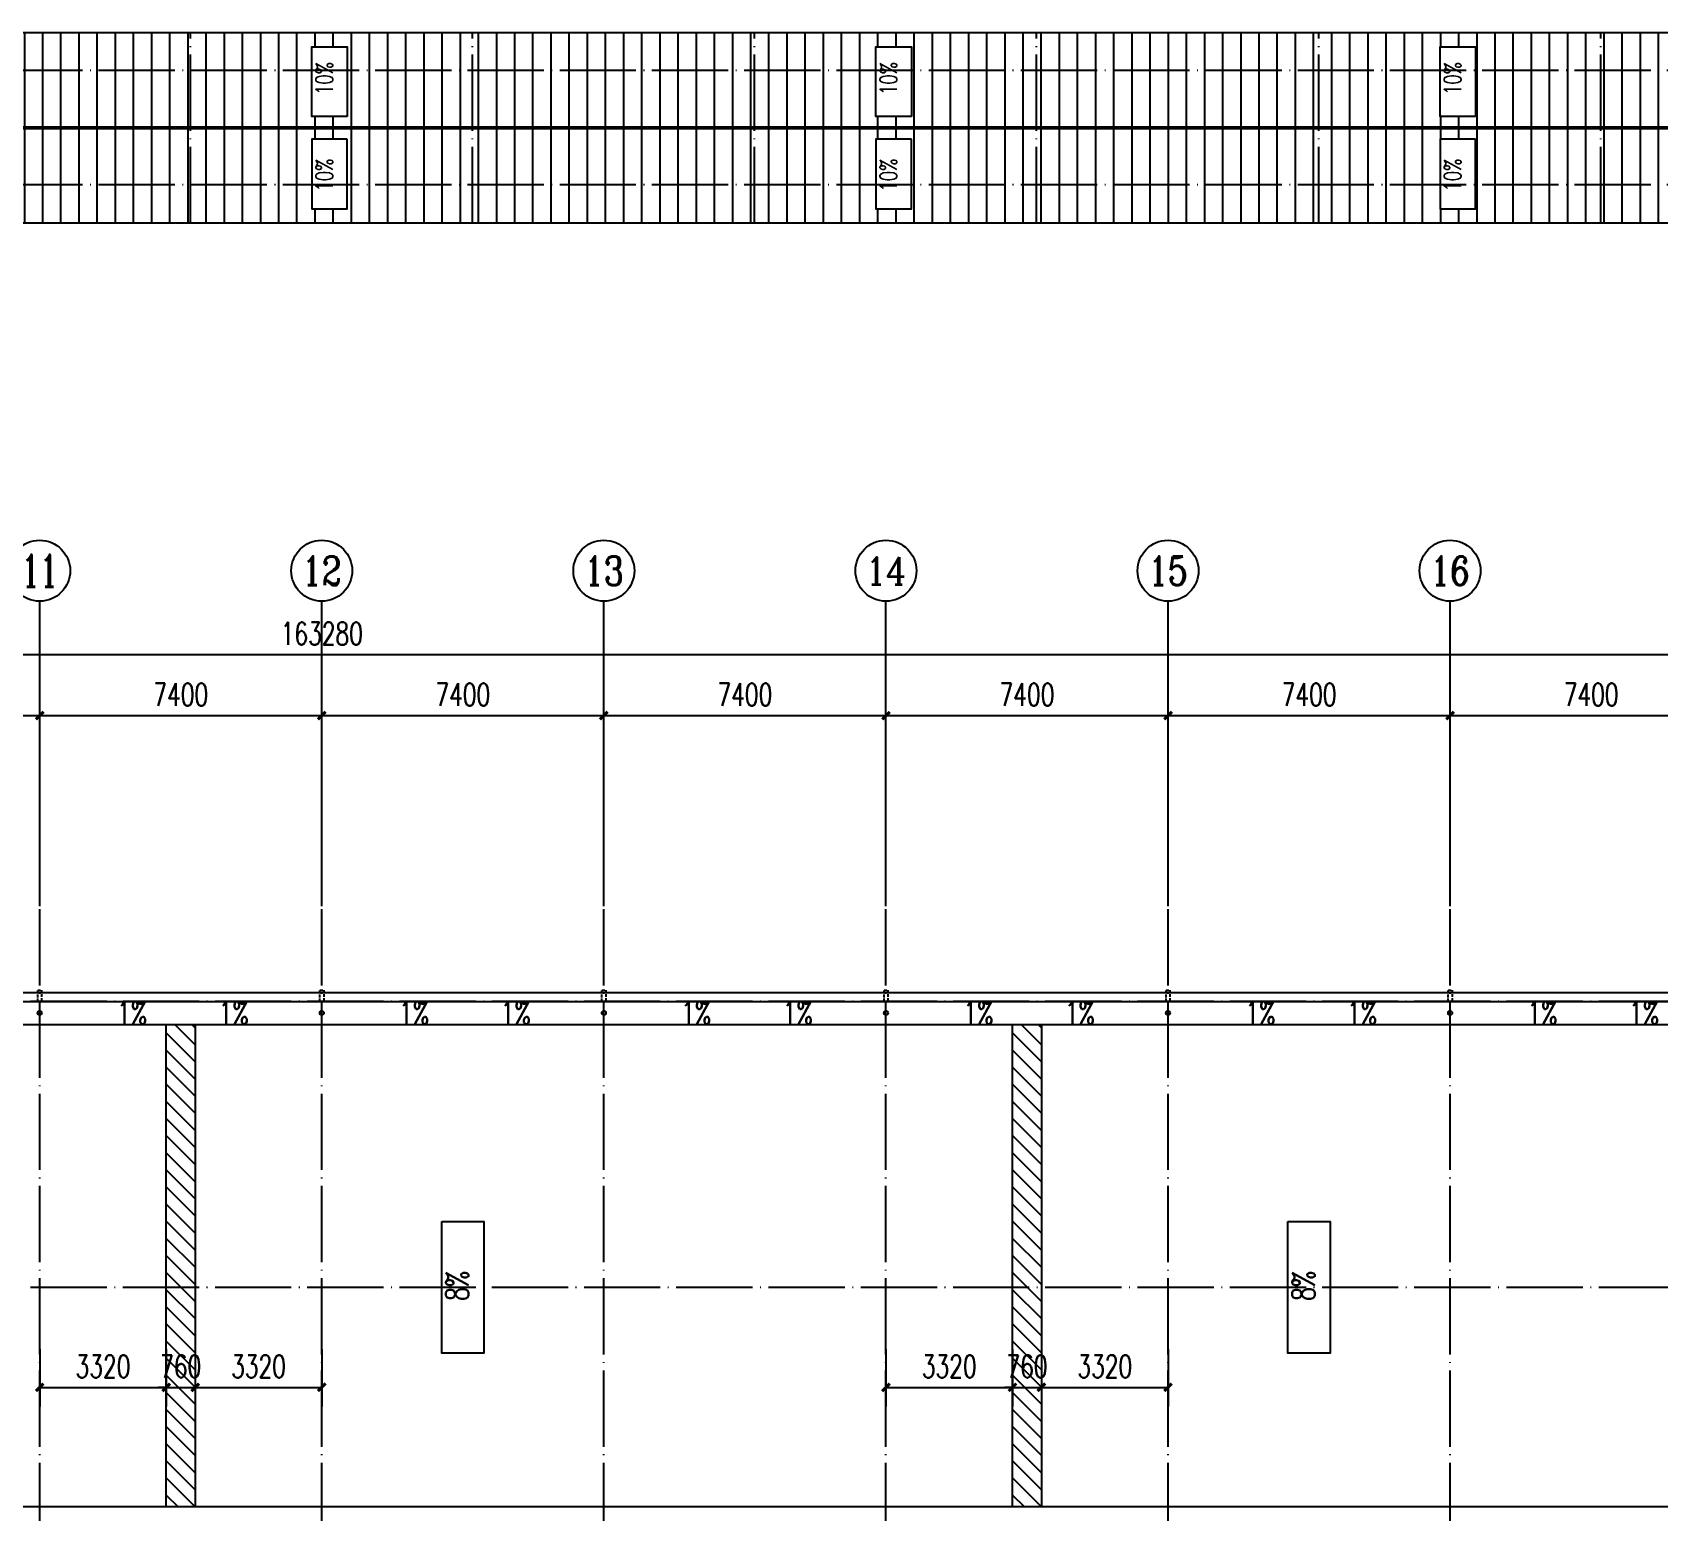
# Model space of a CAD drawing. Extents: x 13276711 to 13543385, y -848943 to -68012.
# Drawn here: x 13420196 to 13462851, y -498123 to -459322 of the extents above; entities that cross this region are included whole.
import ezdxf
from ezdxf.enums import TextEntityAlignment as Align

# ---------------------------------------------------------------- set-up
doc = ezdxf.new("R2010")
doc.units = 0
doc.header["$LTSCALE"] = 1000
doc.header["$MEASUREMENT"] = 0
doc.linetypes.add('DASH', pattern=[0.35, 0.25, -0.1])
doc.linetypes.add('DOTE', pattern=[2.42, 2, -0.2, 0.02, -0.2])
for name, color, linetype in [('AXIS', 3, 'Continuous'), ('AXIS_TEXT', 7, 'Continuous'), ('DIM_SYMB', 3, 'Continuous'), ('DOTE', 1, 'DOTE'), ('PUB_DIM', 3, 'Continuous'), ('PUB_TEXT', 7, 'Continuous'), ('WALL-PARAPET', 6, 'Continuous'), ('填充', 251, 'Continuous'), ('采光带', 4, 'Continuous'), ('雨水管', 4, 'Continuous')]:
    doc.layers.add(name, color=color, linetype=linetype)
doc.styles.add('_TCH_AXIS', font='COMPLEX', dxfattribs={"bigfont": 'GBCBIG'})
doc.styles.add('_TCH_DIM', font='SIMPLEX', dxfattribs={"bigfont": 'GBCBIG'})
doc.styles.add('_TCH_DIM_T3', font='SIMPLEX', dxfattribs={"width": 0.705882, "bigfont": 'GBCBIG'})
doc.styles.add('COMPLEX', font='COMPLEX')
doc.dimstyles.new('_TCH_ARCH&&200', dxfattribs={"dimtxt": 595, "dimasz": 200, "dimexe": 500, "dimexo": 600, "dimgap": 252.5, "dimtad": 1, "dimdec": 0, "dimzin": 0, "dimdsep": 46, "dimtxsty": '_TCH_DIM_T3', "dimblk": 'ARCHTICK', "dimcen": 0.09, "dimclrt": 7, "dimazin": 2, "dimtfac": 1, "dimtdec": 0, "dimtix": 1, "dimtmove": 2, "dimatfit": 3, "dimfxl": 0, "dimtolj": 1, "dimtzin": 0, "dimarcsym": 0})

# ---------------------------------------------------------------- blocks, each defined once
blk = doc.blocks.new('_AXISO')
blk.add_circle((0, 0), 0.5)
at = {"layer": 'AXIS_TEXT', "style": 'COMPLEX', "width": 1.041667}
blk.add_attdef('A', text='', height=0.56, dxfattribs=at).set_placement((-0.25, -0.28), (0.25, -0.28), align=Align.FIT)
blk = doc.blocks.new('_ArchTick')
at = {"color": 0, "linetype": 'ByBlock', "const_width": 0.4}
blk.add_lwpolyline([(-0.5, -0.5), (0.5, 0.5)], dxfattribs=at)
blk = doc.blocks.new('*D284')
at = {"layer": 'AXIS', "color": 0, "lineweight": -2}
for p, q in [((13346145, -481643), (13346145, -475143)), ((13509425, -481643), (13509425, -475143)), ((13346145, -475643), (13509425, -475643))]:
    blk.add_line(p, q, dxfattribs=at)
at = {"layer": 'Defpoints', "color": 0}
for p in [(13509425, -475643), (13346145, -482243), (13509425, -482243)]:
    blk.add_point(p, dxfattribs=at)
at = {"layer": 'AXIS', "color": 0, "lineweight": -2, "xscale": 200, "yscale": 200, "zscale": 200, "rotation": 180}
blk.add_blockref('_ArchTick', (13346145, -475643), dxfattribs=at)
at = {"layer": 'AXIS', "color": 0, "lineweight": -2, "xscale": 200, "yscale": 200, "zscale": 200}
blk.add_blockref('_ArchTick', (13509425, -475643), dxfattribs=at)
at = {"layer": 'AXIS', "color": 7, "insert": (13427785, -475093), "char_height": 595, "attachment_point": 5, "style": '_TCH_DIM_T3'}
blk.add_mtext('\\A1;163280', dxfattribs=at)
blk = doc.blocks.new('*D295')
at = {"layer": 'AXIS', "color": 0, "lineweight": -2}
for p, q in [((13412985, -481643), (13412985, -476743)), ((13420385, -481643), (13420385, -476743)), ((13412985, -477243), (13420385, -477243))]:
    blk.add_line(p, q, dxfattribs=at)
at = {"layer": 'Defpoints', "color": 0}
for p in [(13420385, -477243), (13412985, -482243), (13420385, -482243)]:
    blk.add_point(p, dxfattribs=at)
at = {"layer": 'AXIS', "color": 0, "lineweight": -2, "xscale": 200, "yscale": 200, "zscale": 200, "rotation": 180}
blk.add_blockref('_ArchTick', (13412985, -477243), dxfattribs=at)
at = {"layer": 'AXIS', "color": 0, "lineweight": -2, "xscale": 200, "yscale": 200, "zscale": 200}
blk.add_blockref('_ArchTick', (13420385, -477243), dxfattribs=at)
at = {"layer": 'AXIS', "color": 7, "insert": (13416685, -476693), "char_height": 595, "attachment_point": 5, "style": '_TCH_DIM_T3'}
blk.add_mtext('\\A1;7400', dxfattribs=at)
blk = doc.blocks.new('*D296')
at = {"layer": 'AXIS', "color": 0, "lineweight": -2}
for p, q in [((13420385, -481643), (13420385, -476743)), ((13427785, -481643), (13427785, -476743)), ((13420385, -477243), (13427785, -477243))]:
    blk.add_line(p, q, dxfattribs=at)
at = {"layer": 'Defpoints', "color": 0}
for p in [(13427785, -477243), (13420385, -482243), (13427785, -482243)]:
    blk.add_point(p, dxfattribs=at)
at = {"layer": 'AXIS', "color": 0, "lineweight": -2, "xscale": 200, "yscale": 200, "zscale": 200, "rotation": 180}
blk.add_blockref('_ArchTick', (13420385, -477243), dxfattribs=at)
at = {"layer": 'AXIS', "color": 0, "lineweight": -2, "xscale": 200, "yscale": 200, "zscale": 200}
blk.add_blockref('_ArchTick', (13427785, -477243), dxfattribs=at)
at = {"layer": 'AXIS', "color": 7, "insert": (13424085, -476693), "char_height": 595, "attachment_point": 5, "style": '_TCH_DIM_T3'}
blk.add_mtext('\\A1;7400', dxfattribs=at)
blk = doc.blocks.new('*D297')
at = {"layer": 'AXIS', "color": 0, "lineweight": -2}
for p, q in [((13427785, -481643), (13427785, -476743)), ((13435185, -481643), (13435185, -476743)), ((13427785, -477243), (13435185, -477243))]:
    blk.add_line(p, q, dxfattribs=at)
at = {"layer": 'Defpoints', "color": 0}
for p in [(13435185, -477243), (13427785, -482243), (13435185, -482243)]:
    blk.add_point(p, dxfattribs=at)
at = {"layer": 'AXIS', "color": 0, "lineweight": -2, "xscale": 200, "yscale": 200, "zscale": 200, "rotation": 180}
blk.add_blockref('_ArchTick', (13427785, -477243), dxfattribs=at)
at = {"layer": 'AXIS', "color": 0, "lineweight": -2, "xscale": 200, "yscale": 200, "zscale": 200}
blk.add_blockref('_ArchTick', (13435185, -477243), dxfattribs=at)
at = {"layer": 'AXIS', "color": 7, "insert": (13431485, -476693), "char_height": 595, "attachment_point": 5, "style": '_TCH_DIM_T3'}
blk.add_mtext('\\A1;7400', dxfattribs=at)
blk = doc.blocks.new('*D298')
at = {"layer": 'AXIS', "color": 0, "lineweight": -2}
for p, q in [((13435185, -481643), (13435185, -476743)), ((13442585, -481643), (13442585, -476743)), ((13435185, -477243), (13442585, -477243))]:
    blk.add_line(p, q, dxfattribs=at)
at = {"layer": 'Defpoints', "color": 0}
for p in [(13442585, -477243), (13435185, -482243), (13442585, -482243)]:
    blk.add_point(p, dxfattribs=at)
at = {"layer": 'AXIS', "color": 0, "lineweight": -2, "xscale": 200, "yscale": 200, "zscale": 200, "rotation": 180}
blk.add_blockref('_ArchTick', (13435185, -477243), dxfattribs=at)
at = {"layer": 'AXIS', "color": 0, "lineweight": -2, "xscale": 200, "yscale": 200, "zscale": 200}
blk.add_blockref('_ArchTick', (13442585, -477243), dxfattribs=at)
at = {"layer": 'AXIS', "color": 7, "insert": (13438885, -476693), "char_height": 595, "attachment_point": 5, "style": '_TCH_DIM_T3'}
blk.add_mtext('\\A1;7400', dxfattribs=at)
blk = doc.blocks.new('*D299')
at = {"layer": 'AXIS', "color": 0, "lineweight": -2}
for p, q in [((13442585, -481643), (13442585, -476743)), ((13449985, -481643), (13449985, -476743)), ((13442585, -477243), (13449985, -477243))]:
    blk.add_line(p, q, dxfattribs=at)
at = {"layer": 'Defpoints', "color": 0}
for p in [(13449985, -477243), (13442585, -482243), (13449985, -482243)]:
    blk.add_point(p, dxfattribs=at)
at = {"layer": 'AXIS', "color": 0, "lineweight": -2, "xscale": 200, "yscale": 200, "zscale": 200, "rotation": 180}
blk.add_blockref('_ArchTick', (13442585, -477243), dxfattribs=at)
at = {"layer": 'AXIS', "color": 0, "lineweight": -2, "xscale": 200, "yscale": 200, "zscale": 200}
blk.add_blockref('_ArchTick', (13449985, -477243), dxfattribs=at)
at = {"layer": 'AXIS', "color": 7, "insert": (13446285, -476693), "char_height": 595, "attachment_point": 5, "style": '_TCH_DIM_T3'}
blk.add_mtext('\\A1;7400', dxfattribs=at)
blk = doc.blocks.new('*D300')
at = {"layer": 'AXIS', "color": 0, "lineweight": -2}
for p, q in [((13449985, -481643), (13449985, -476743)), ((13457385, -481643), (13457385, -476743)), ((13449985, -477243), (13457385, -477243))]:
    blk.add_line(p, q, dxfattribs=at)
at = {"layer": 'Defpoints', "color": 0}
for p in [(13457385, -477243), (13449985, -482243), (13457385, -482243)]:
    blk.add_point(p, dxfattribs=at)
at = {"layer": 'AXIS', "color": 0, "lineweight": -2, "xscale": 200, "yscale": 200, "zscale": 200, "rotation": 180}
blk.add_blockref('_ArchTick', (13449985, -477243), dxfattribs=at)
at = {"layer": 'AXIS', "color": 0, "lineweight": -2, "xscale": 200, "yscale": 200, "zscale": 200}
blk.add_blockref('_ArchTick', (13457385, -477243), dxfattribs=at)
at = {"layer": 'AXIS', "color": 7, "insert": (13453685, -476693), "char_height": 595, "attachment_point": 5, "style": '_TCH_DIM_T3'}
blk.add_mtext('\\A1;7400', dxfattribs=at)
blk = doc.blocks.new('*D301')
at = {"layer": 'AXIS', "color": 0, "lineweight": -2}
for p, q in [((13457385, -481643), (13457385, -476743)), ((13464785, -481643), (13464785, -476743)), ((13457385, -477243), (13464785, -477243))]:
    blk.add_line(p, q, dxfattribs=at)
at = {"layer": 'Defpoints', "color": 0}
for p in [(13464785, -477243), (13457385, -482243), (13464785, -482243)]:
    blk.add_point(p, dxfattribs=at)
at = {"layer": 'AXIS', "color": 0, "lineweight": -2, "xscale": 200, "yscale": 200, "zscale": 200, "rotation": 180}
blk.add_blockref('_ArchTick', (13457385, -477243), dxfattribs=at)
at = {"layer": 'AXIS', "color": 0, "lineweight": -2, "xscale": 200, "yscale": 200, "zscale": 200}
blk.add_blockref('_ArchTick', (13464785, -477243), dxfattribs=at)
at = {"layer": 'AXIS', "color": 7, "insert": (13461085, -476693), "char_height": 595, "attachment_point": 5, "style": '_TCH_DIM_T3'}
blk.add_mtext('\\A1;7400', dxfattribs=at)
blk = doc.blocks.new('*D752')
at = {"layer": 'Defpoints', "color": 0}
for p in [(13420385, -493266), (13423705, -493266), (13423705, -494866)]:
    blk.add_point(p, dxfattribs=at)
at = {"layer": 'PUB_DIM', "color": 0, "lineweight": -2}
for p, q in [((13420385, -493866), (13420385, -495366)), ((13423705, -493866), (13423705, -495366)), ((13420385, -494866), (13423705, -494866))]:
    blk.add_line(p, q, dxfattribs=at)
at = {"layer": 'PUB_DIM', "color": 0, "lineweight": -2, "xscale": 200, "yscale": 200, "zscale": 200, "rotation": 180}
blk.add_blockref('_ArchTick', (13420385, -494866), dxfattribs=at)
at = {"layer": 'PUB_DIM', "color": 0, "lineweight": -2, "xscale": 200, "yscale": 200, "zscale": 200}
blk.add_blockref('_ArchTick', (13423705, -494866), dxfattribs=at)
at = {"layer": 'PUB_DIM', "color": 7, "insert": (13422045, -494316), "char_height": 595, "attachment_point": 5, "style": '_TCH_DIM_T3'}
blk.add_mtext('\\A1;3320', dxfattribs=at)
blk = doc.blocks.new('*D753')
at = {"layer": 'Defpoints', "color": 0}
for p in [(13423705, -493266), (13424465, -493266), (13424465, -494866)]:
    blk.add_point(p, dxfattribs=at)
at = {"layer": 'PUB_DIM', "color": 0, "lineweight": -2}
for p, q in [((13423705, -493866), (13423705, -495366)), ((13424465, -493866), (13424465, -495366)), ((13423705, -494866), (13423505, -494866)), ((13423705, -494866), (13424465, -494866)), ((13424465, -494866), (13424665, -494866))]:
    blk.add_line(p, q, dxfattribs=at)
at = {"layer": 'PUB_DIM', "color": 0, "lineweight": -2, "xscale": 200, "yscale": 200, "zscale": 200}
blk.add_blockref('_ArchTick', (13423705, -494866), dxfattribs=at)
at = {"layer": 'PUB_DIM', "color": 0, "lineweight": -2, "xscale": 200, "yscale": 200, "zscale": 200, "rotation": 180}
blk.add_blockref('_ArchTick', (13424465, -494866), dxfattribs=at)
at = {"layer": 'PUB_DIM', "color": 7, "insert": (13424085, -494316), "char_height": 595, "attachment_point": 5, "style": '_TCH_DIM_T3'}
blk.add_mtext('\\A1;760', dxfattribs=at)
blk = doc.blocks.new('*D754')
at = {"layer": 'Defpoints', "color": 0}
for p in [(13424465, -493266), (13427785, -493266), (13427785, -494866)]:
    blk.add_point(p, dxfattribs=at)
at = {"layer": 'PUB_DIM', "color": 0, "lineweight": -2}
for p, q in [((13424465, -493866), (13424465, -495366)), ((13427785, -493866), (13427785, -495366)), ((13424465, -494866), (13427785, -494866))]:
    blk.add_line(p, q, dxfattribs=at)
at = {"layer": 'PUB_DIM', "color": 0, "lineweight": -2, "xscale": 200, "yscale": 200, "zscale": 200, "rotation": 180}
blk.add_blockref('_ArchTick', (13424465, -494866), dxfattribs=at)
at = {"layer": 'PUB_DIM', "color": 0, "lineweight": -2, "xscale": 200, "yscale": 200, "zscale": 200}
blk.add_blockref('_ArchTick', (13427785, -494866), dxfattribs=at)
at = {"layer": 'PUB_DIM', "color": 7, "insert": (13426125, -494316), "char_height": 595, "attachment_point": 5, "style": '_TCH_DIM_T3'}
blk.add_mtext('\\A1;3320', dxfattribs=at)
blk = doc.blocks.new('*D764')
at = {"layer": 'Defpoints', "color": 0}
for p in [(13442585, -493266), (13445905, -493266), (13445905, -494866)]:
    blk.add_point(p, dxfattribs=at)
at = {"layer": 'PUB_DIM', "color": 0, "lineweight": -2}
for p, q in [((13442585, -493866), (13442585, -495366)), ((13445905, -493866), (13445905, -495366)), ((13442585, -494866), (13445905, -494866))]:
    blk.add_line(p, q, dxfattribs=at)
at = {"layer": 'PUB_DIM', "color": 0, "lineweight": -2, "xscale": 200, "yscale": 200, "zscale": 200, "rotation": 180}
blk.add_blockref('_ArchTick', (13442585, -494866), dxfattribs=at)
at = {"layer": 'PUB_DIM', "color": 0, "lineweight": -2, "xscale": 200, "yscale": 200, "zscale": 200}
blk.add_blockref('_ArchTick', (13445905, -494866), dxfattribs=at)
at = {"layer": 'PUB_DIM', "color": 7, "insert": (13444245, -494316), "char_height": 595, "attachment_point": 5, "style": '_TCH_DIM_T3'}
blk.add_mtext('\\A1;3320', dxfattribs=at)
blk = doc.blocks.new('*D765')
at = {"layer": 'Defpoints', "color": 0}
for p in [(13445905, -493266), (13446665, -493266), (13446665, -494866)]:
    blk.add_point(p, dxfattribs=at)
at = {"layer": 'PUB_DIM', "color": 0, "lineweight": -2}
for p, q in [((13445905, -493866), (13445905, -495366)), ((13446665, -493866), (13446665, -495366)), ((13445905, -494866), (13445705, -494866)), ((13445905, -494866), (13446665, -494866)), ((13446665, -494866), (13446865, -494866))]:
    blk.add_line(p, q, dxfattribs=at)
at = {"layer": 'PUB_DIM', "color": 0, "lineweight": -2, "xscale": 200, "yscale": 200, "zscale": 200}
blk.add_blockref('_ArchTick', (13445905, -494866), dxfattribs=at)
at = {"layer": 'PUB_DIM', "color": 0, "lineweight": -2, "xscale": 200, "yscale": 200, "zscale": 200, "rotation": 180}
blk.add_blockref('_ArchTick', (13446665, -494866), dxfattribs=at)
at = {"layer": 'PUB_DIM', "color": 7, "insert": (13446285, -494316), "char_height": 595, "attachment_point": 5, "style": '_TCH_DIM_T3'}
blk.add_mtext('\\A1;760', dxfattribs=at)
blk = doc.blocks.new('*D766')
at = {"layer": 'Defpoints', "color": 0}
for p in [(13446665, -493266), (13449985, -493266), (13449985, -494866)]:
    blk.add_point(p, dxfattribs=at)
at = {"layer": 'PUB_DIM', "color": 0, "lineweight": -2}
for p, q in [((13446665, -493866), (13446665, -495366)), ((13449985, -493866), (13449985, -495366)), ((13446665, -494866), (13449985, -494866))]:
    blk.add_line(p, q, dxfattribs=at)
at = {"layer": 'PUB_DIM', "color": 0, "lineweight": -2, "xscale": 200, "yscale": 200, "zscale": 200, "rotation": 180}
blk.add_blockref('_ArchTick', (13446665, -494866), dxfattribs=at)
at = {"layer": 'PUB_DIM', "color": 0, "lineweight": -2, "xscale": 200, "yscale": 200, "zscale": 200}
blk.add_blockref('_ArchTick', (13449985, -494866), dxfattribs=at)
at = {"layer": 'PUB_DIM', "color": 7, "insert": (13448325, -494316), "char_height": 595, "attachment_point": 5, "style": '_TCH_DIM_T3'}
blk.add_mtext('\\A1;3320', dxfattribs=at)

msp = doc.modelspace()

# ---------------------------------------------------------------- hatches: boundary and pattern name
at = {"layer": '填充', "ltscale": 0.5}
h = msp.add_hatch(dxfattribs=at)
h.set_pattern_fill('ANSI31', color=256, scale=300, angle=45, style=0)
h.set_pattern_definition([(90, (428842.86, 37920.97), (-476.25, 9e-14), [])])
h.paths.add_polyline_path([(13513467.3, -459322.1), (13364807.3, -459322.1), (13364807.3, -461822.1), (13513467.3, -461822.1)])
h.paths.add_polyline_path([(13457120.8, -459697.1), (13458053.8, -459697.1), (13458053.8, -461522.1), (13457120.8, -461522.1)], flags=16)
h.paths.add_polyline_path([(13443253.8, -461522.1), (13442320.8, -461522.1), (13442320.8, -459697.1), (13443253.8, -459697.1)], flags=16)
h.paths.add_polyline_path([(13471920.8, -459697.1), (13472853.8, -459697.1), (13472853.8, -461522.1), (13471920.8, -461522.1)], flags=16)
h.paths.add_polyline_path([(13428453.8, -461522.1), (13427520.8, -461522.1), (13427520.8, -459697.1), (13428453.8, -459697.1)], flags=16)
h.paths.add_polyline_path([(13486720.8, -459697.1), (13487653.8, -459697.1), (13487653.8, -461522.1), (13486720.8, -461522.1)], flags=16)
h.paths.add_polyline_path([(13413653.8, -461522.1), (13412720.8, -461522.1), (13412720.8, -459697.1), (13413653.8, -459697.1)], flags=16)
h.paths.add_polyline_path([(13501520.8, -459697.1), (13502453.8, -459697.1), (13502453.8, -461522.1), (13501520.8, -461522.1)], flags=16)
h.paths.add_polyline_path([(13398853.8, -461522.1), (13397920.8, -461522.1), (13397920.8, -459697.1), (13398853.8, -459697.1)], flags=16)
h.paths.add_polyline_path([(13384053.8, -461522.1), (13383120.8, -461522.1), (13383120.8, -459697.1), (13384053.8, -459697.1)], flags=16)
h.paths.add_polyline_path([(13369253.8, -461522.1), (13368320.8, -461522.1), (13368320.8, -459697.1), (13369253.8, -459697.1)], flags=16)
h.paths.add_polyline_path([(13513467.3, -461822.1), (13364807.3, -461822.1), (13364807.3, -464322.1), (13513467.3, -464322.1)])
h.paths.add_polyline_path([(13457120.8, -462122.1), (13458053.8, -462122.1), (13458053.8, -463947.1), (13457120.8, -463947.1)], flags=16)
h.paths.add_polyline_path([(13443253.8, -463947.1), (13442320.8, -463947.1), (13442320.8, -462122.1), (13443253.8, -462122.1)], flags=16)
h.paths.add_polyline_path([(13471920.8, -462122.1), (13472853.8, -462122.1), (13472853.8, -463947.1), (13471920.8, -463947.1)], flags=16)
h.paths.add_polyline_path([(13428453.8, -463947.1), (13427520.8, -463947.1), (13427520.8, -462122.1), (13428453.8, -462122.1)], flags=16)
h.paths.add_polyline_path([(13486720.8, -462122.1), (13487653.8, -462122.1), (13487653.8, -463947.1), (13486720.8, -463947.1)], flags=16)
h.paths.add_polyline_path([(13413653.8, -463947.1), (13412720.8, -463947.1), (13412720.8, -462122.1), (13413653.8, -462122.1)], flags=16)
h.paths.add_polyline_path([(13501520.8, -462122.1), (13502453.8, -462122.1), (13502453.8, -463947.1), (13501520.8, -463947.1)], flags=16)
h.paths.add_polyline_path([(13398853.8, -463947.1), (13397920.8, -463947.1), (13397920.8, -462122.1), (13398853.8, -462122.1)], flags=16)
h.paths.add_polyline_path([(13384053.8, -463947.1), (13383120.8, -463947.1), (13383120.8, -462122.1), (13384053.8, -462122.1)], flags=16)
h.paths.add_polyline_path([(13369253.8, -463947.1), (13368320.8, -463947.1), (13368320.8, -462122.1), (13369253.8, -462122.1)], flags=16)
h.paths.add_polyline_path([(13368985.8, -461072.2), (13368985.8, -460039), (13368316.5, -460039), (13368316.5, -461072.2)], flags=24)
h.paths.add_polyline_path([(13383785.8, -461072.2), (13383785.8, -460039), (13383116.5, -460039), (13383116.5, -461072.2)], flags=24)
h.paths.add_polyline_path([(13398585.8, -461072.2), (13398585.8, -460039), (13397916.5, -460039), (13397916.5, -461072.2)], flags=24)
h.paths.add_polyline_path([(13413385.8, -461072.2), (13413385.8, -460039), (13412716.5, -460039), (13412716.5, -461072.2)], flags=24)
h.paths.add_polyline_path([(13428185.8, -461072.2), (13428185.8, -460039), (13427516.5, -460039), (13427516.5, -461072.2)], flags=24)
h.paths.add_polyline_path([(13442985.8, -461072.2), (13442985.8, -460039), (13442316.5, -460039), (13442316.5, -461072.2)], flags=24)
h.paths.add_polyline_path([(13457785.8, -461072.2), (13457785.8, -460039), (13457116.5, -460039), (13457116.5, -461072.2)], flags=24)
h.paths.add_polyline_path([(13472585.8, -461072.2), (13472585.8, -460039), (13471916.5, -460039), (13471916.5, -461072.2)], flags=24)
h.paths.add_polyline_path([(13487385.8, -461072.2), (13487385.8, -460039), (13486716.5, -460039), (13486716.5, -461072.2)], flags=24)
h.paths.add_polyline_path([(13502185.8, -461072.2), (13502185.8, -460039), (13501516.5, -460039), (13501516.5, -461072.2)], flags=24)
h.paths.add_polyline_path([(13368985.8, -463605.2), (13368985.8, -462572), (13368316.5, -462572), (13368316.5, -463605.2)], flags=24)
h.paths.add_polyline_path([(13383785.8, -463605.2), (13383785.8, -462572), (13383116.5, -462572), (13383116.5, -463605.2)], flags=24)
h.paths.add_polyline_path([(13398585.8, -463605.2), (13398585.8, -462572), (13397916.5, -462572), (13397916.5, -463605.2)], flags=24)
h.paths.add_polyline_path([(13413385.8, -463605.2), (13413385.8, -462572), (13412716.5, -462572), (13412716.5, -463605.2)], flags=24)
h.paths.add_polyline_path([(13428185.8, -463605.2), (13428185.8, -462572), (13427516.5, -462572), (13427516.5, -463605.2)], flags=24)
h.paths.add_polyline_path([(13442985.8, -463605.2), (13442985.8, -462572), (13442316.5, -462572), (13442316.5, -463605.2)], flags=24)
h.paths.add_polyline_path([(13457785.8, -463605.2), (13457785.8, -462572), (13457116.5, -462572), (13457116.5, -463605.2)], flags=24)
h.paths.add_polyline_path([(13472585.8, -463605.2), (13472585.8, -462572), (13471916.5, -462572), (13471916.5, -463605.2)], flags=24)
h.paths.add_polyline_path([(13487385.8, -463605.2), (13487385.8, -462572), (13486716.5, -462572), (13486716.5, -463605.2)], flags=24)
h.paths.add_polyline_path([(13502185.8, -463605.2), (13502185.8, -462572), (13501516.5, -462572), (13501516.5, -463605.2)], flags=24)
at = {"layer": '采光带'}
h = msp.add_hatch(dxfattribs=at)
h.set_pattern_fill('ANSI31', color=250, scale=200, style=0)
h.set_pattern_definition([(315, (4377486, -724935.24), (-224.506403, -224.506403), [])])
h.paths.add_polyline_path([(13424464.8, -485343.1), (13424464.8, -498003.1), (13423704.8, -498003.1), (13423704.8, -485343.1)])
h = msp.add_hatch(dxfattribs=at)
h.set_pattern_fill('ANSI31', color=250, scale=200, style=0)
h.set_pattern_definition([(315, (4399686, -724935.24), (-224.506403, -224.506403), [])])
h.paths.add_polyline_path([(13446664.8, -485343.1), (13446664.8, -498003.1), (13445904.8, -498003.1), (13445904.8, -485343.1)])

# ---------------------------------------------------------------- linework, layer by layer
at = {"ltscale": 0.5}
msp.add_line((13346384.8, -485343.1), (13509184.8, -485343.1), dxfattribs=at)
for points in [[(13364807.3, -459322.1), (13513467.3, -459322.1), (13513467.3, -464322.1), (13364807.3, -464322.1)], [(13346144.8, -484503.1), (13509424.8, -484503.1), (13509424.8, -544983.1), (13346144.8, -544983.1)], [(13346384.8, -484743.1), (13509184.8, -484743.1), (13509184.8, -544743.1), (13346384.8, -544743.1)], [(13430930.9, -490514.6), (13432038.8, -490514.6), (13432038.8, -493971.6), (13430930.9, -493971.6)], [(13453130.9, -490514.6), (13454238.8, -490514.6), (13454238.8, -493971.6), (13453130.9, -493971.6)]]:
    msp.add_lwpolyline(points, close=True)
for points in [[(13428453.8, -461522.1), (13427520.8, -461522.1), (13427520.8, -459697.1), (13428453.8, -459697.1)], [(13443253.8, -461522.1), (13442320.8, -461522.1), (13442320.8, -459697.1), (13443253.8, -459697.1)], [(13458053.8, -461522.1), (13457120.8, -461522.1), (13457120.8, -459697.1), (13458053.8, -459697.1)], [(13428453.8, -462122.1), (13427520.8, -462122.1), (13427520.8, -463947.1), (13428453.8, -463947.1)], [(13443253.8, -462122.1), (13442320.8, -462122.1), (13442320.8, -463947.1), (13443253.8, -463947.1)], [(13458053.8, -462122.1), (13457120.8, -462122.1), (13457120.8, -463947.1), (13458053.8, -463947.1)]]:
    msp.add_lwpolyline(points, close=True, dxfattribs=at)
at = {"ltscale": 0.5, "const_width": 100}
msp.add_lwpolyline([(13364807.3, -461822.1), (13513467.3, -461822.1)], dxfattribs=at)
at = {"linetype": 'DASH', "ltscale": 0.3}
for points in [[(13420434.8, -484743.1), (13420334.8, -484743.1), (13420334.8, -484443.1), (13420434.8, -484443.1)], [(13427834.8, -484743.1), (13427734.8, -484743.1), (13427734.8, -484443.1), (13427834.8, -484443.1)], [(13435234.8, -484743.1), (13435134.8, -484743.1), (13435134.8, -484443.1), (13435234.8, -484443.1)], [(13442634.8, -484743.1), (13442534.8, -484743.1), (13442534.8, -484443.1), (13442634.8, -484443.1)], [(13450034.8, -484743.1), (13449934.8, -484743.1), (13449934.8, -484443.1), (13450034.8, -484443.1)], [(13457434.8, -484743.1), (13457334.8, -484743.1), (13457334.8, -484443.1), (13457434.8, -484443.1)]]:
    msp.add_lwpolyline(points, close=True, dxfattribs=at)
at = {"layer": 'AXIS'}
for p, q in [((13420384.8, -482243.1), (13420384.8, -474243.1)), ((13427784.8, -482243.1), (13427784.8, -474243.1)), ((13435184.8, -482243.1), (13435184.8, -474243.1)), ((13442584.8, -482243.1), (13442584.8, -474243.1)), ((13449984.8, -482243.1), (13449984.8, -474243.1)), ((13457384.8, -482243.1), (13457384.8, -474243.1))]:
    msp.add_line(p, q, dxfattribs=at)
at = {"layer": 'DIM_SYMB'}
for points in [[(13428231.8, -461305.6, 0, 0, 0), (13428231.8, -460255.6, 120, 0, 0), (13428231.8, -459805.6, 0, 0, 0)], [(13443031.8, -461305.6, 0, 0, 0), (13443031.8, -460255.6, 120, 0, 0), (13443031.8, -459805.6, 0, 0, 0)], [(13457831.8, -461305.6, 0, 0, 0), (13457831.8, -460255.6, 120, 0, 0), (13457831.8, -459805.6, 0, 0, 0)], [(13428231.8, -462338.6, 0, 0, 0), (13428231.8, -463388.6, 120, 0, 0), (13428231.8, -463838.6, 0, 0, 0)], [(13443031.8, -462338.6, 0, 0, 0), (13443031.8, -463388.6, 120, 0, 0), (13443031.8, -463838.6, 0, 0, 0)], [(13457831.8, -462338.6, 0, 0, 0), (13457831.8, -463388.6, 120, 0, 0), (13457831.8, -463838.6, 0, 0, 0)], [(13422202.4, -485043.1, 0, 0, 0), (13421287.5, -485043.1, 160, 0, 0), (13420687.5, -485043.1, 0, 0, 0)], [(13425967.3, -485043.1, 0, 0, 0), (13426882.2, -485043.1, 160, 0, 0), (13427482.2, -485043.1, 0, 0, 0)], [(13429602.4, -485043.1, 0, 0, 0), (13428687.5, -485043.1, 160, 0, 0), (13428087.5, -485043.1, 0, 0, 0)], [(13433367.3, -485043.1, 0, 0, 0), (13434282.2, -485043.1, 160, 0, 0), (13434882.2, -485043.1, 0, 0, 0)], [(13437002.4, -485043.1, 0, 0, 0), (13436087.5, -485043.1, 160, 0, 0), (13435487.5, -485043.1, 0, 0, 0)], [(13440767.3, -485043.1, 0, 0, 0), (13441682.2, -485043.1, 160, 0, 0), (13442282.2, -485043.1, 0, 0, 0)], [(13444402.4, -485043.1, 0, 0, 0), (13443487.5, -485043.1, 160, 0, 0), (13442887.5, -485043.1, 0, 0, 0)], [(13448167.3, -485043.1, 0, 0, 0), (13449082.2, -485043.1, 160, 0, 0), (13449682.2, -485043.1, 0, 0, 0)], [(13451802.4, -485043.1, 0, 0, 0), (13450887.5, -485043.1, 160, 0, 0), (13450287.5, -485043.1, 0, 0, 0)], [(13455567.3, -485043.1, 0, 0, 0), (13456482.2, -485043.1, 160, 0, 0), (13457082.2, -485043.1, 0, 0, 0)], [(13459202.4, -485043.1, 0, 0, 0), (13458287.5, -485043.1, 160, 0, 0), (13457687.5, -485043.1, 0, 0, 0)]]:
    msp.add_lwpolyline(points, format="xyseb", dxfattribs=at)
at = {"layer": 'DOTE'}
for p, q in [((13424337.3, -464322.1), (13424337.3, -459322.1)), ((13431737.3, -464322.1), (13431737.3, -459322.1)), ((13439137.3, -464322.1), (13439137.3, -459322.1)), ((13446537.3, -464322.1), (13446537.3, -459322.1)), ((13453937.3, -464322.1), (13453937.3, -459322.1)), ((13461337.3, -464322.1), (13461337.3, -459322.1)), ((13513467.3, -460322.1), (13364807.3, -460322.1)), ((13513467.3, -461822.1), (13364807.3, -461822.1)), ((13513467.3, -463322.1), (13364807.3, -463322.1)), ((13420384.8, -547243.1), (13420384.8, -482243.1)), ((13427784.8, -547243.1), (13427784.8, -482243.1)), ((13435184.8, -547243.1), (13435184.8, -482243.1)), ((13442584.8, -547243.1), (13442584.8, -482243.1)), ((13449984.8, -547243.1), (13449984.8, -482243.1)), ((13457384.8, -547243.1), (13457384.8, -482243.1)), ((13511684.8, -484743.1), (13343884.8, -484743.1)), ((13511684.8, -492243.1), (13343884.8, -492243.1))]:
    msp.add_line(p, q, dxfattribs=at)
at = {"layer": 'PUB_DIM'}
for points in [[(13431847.1, -493468.1, 0, 0, 0), (13431847.1, -491568.1, 160, 0, 0), (13431847.1, -490968.1, 0, 0, 0)], [(13454047.1, -493468.1, 0, 0, 0), (13454047.1, -491568.1, 160, 0, 0), (13454047.1, -490968.1, 0, 0, 0)]]:
    msp.add_lwpolyline(points, format="xyseb", dxfattribs=at)
at = {"layer": 'WALL-PARAPET'}
msp.add_line((13501874.8, -498003.1), (13353694.8, -498003.1), dxfattribs=at)
at = {"layer": '采光带', "color": 4}
for points in [[(13424464.8, -485343.1), (13424464.8, -498003.1), (13423704.8, -498003.1), (13423704.8, -485343.1)], [(13446664.8, -485343.1), (13446664.8, -498003.1), (13445904.8, -498003.1), (13445904.8, -485343.1)]]:
    msp.add_lwpolyline(points, close=True, dxfattribs=at)
at = {"layer": '雨水管'}
for centre in [(13420384.9, -485043.1), (13427784.9, -485043.1), (13435184.9, -485043.1), (13442584.9, -485043.1), (13449984.9, -485043.1), (13457384.9, -485043.1)]:
    msp.add_circle(centre, 55, dxfattribs=at)

# ---------------------------------------------------------------- block references
at = {"layer": 'AXIS'}
ref = msp.add_blockref('_AXISO', (13420384.8, -473443.1), dxfattribs=dict(at, xscale=1600, yscale=1600, zscale=1600))
ref.add_attrib('A', '11', dxfattribs={"layer": 'AXIS_TEXT', "ltscale": 0.5, "height": 842.89, "style": '_TCH_AXIS'}).set_placement((13419903.2, -473864.5), (13420866.5, -473864.5), align=Align.FIT)
ref = msp.add_blockref('_AXISO', (13427784.8, -473443.1), dxfattribs=dict(at, xscale=1600, yscale=1600, zscale=1600))
ref.add_attrib('A', '12', dxfattribs={"layer": 'AXIS_TEXT', "ltscale": 0.5, "height": 750.73, "style": '_TCH_AXIS'}).set_placement((13427266.5, -473818.4), (13428303.2, -473818.4), align=Align.FIT)
ref = msp.add_blockref('_AXISO', (13435184.8, -473443.1), dxfattribs=dict(at, xscale=1600, yscale=1600, zscale=1600))
ref.add_attrib('A', '13', dxfattribs={"layer": 'AXIS_TEXT', "ltscale": 0.5, "height": 750.73, "style": '_TCH_AXIS'}).set_placement((13434666.5, -473818.4), (13435703.2, -473818.4), align=Align.FIT)
ref = msp.add_blockref('_AXISO', (13442584.8, -473443.1), dxfattribs=dict(at, xscale=1600, yscale=1600, zscale=1600))
ref.add_attrib('A', '14', dxfattribs={"layer": 'AXIS_TEXT', "ltscale": 0.5, "height": 717.89, "style": '_TCH_AXIS'}).set_placement((13442055, -473802), (13443114.7, -473802), align=Align.FIT)
ref = msp.add_blockref('_AXISO', (13449984.8, -473443.1), dxfattribs=dict(at, xscale=1600, yscale=1600, zscale=1600))
ref.add_attrib('A', '15', dxfattribs={"layer": 'AXIS_TEXT', "ltscale": 0.5, "height": 750.73, "style": '_TCH_AXIS'}).set_placement((13449466.5, -473818.4), (13450503.2, -473818.4), align=Align.FIT)
ref = msp.add_blockref('_AXISO', (13457384.8, -473443.1), dxfattribs=dict(at, xscale=1600, yscale=1600, zscale=1600))
ref.add_attrib('A', '16', dxfattribs={"layer": 'AXIS_TEXT', "ltscale": 0.5, "height": 750.73, "style": '_TCH_AXIS'}).set_placement((13456866.5, -473818.4), (13457903.2, -473818.4), align=Align.FIT)

# ---------------------------------------------------------------- texts
at = {"layer": 'PUB_TEXT', "style": '_TCH_DIM', "width": 0.705882}
for s, height, p in [('10%%%', 446.25, (13428074.3, -460960.6)), ('10%%%', 446.25, (13442874.3, -460960.6)), ('10%%%', 446.25, (13457674.3, -460960.6)), ('10%%%', 446.25, (13428074.3, -463493.6)), ('10%%%', 446.25, (13442874.3, -463493.6)), ('10%%%', 446.25, (13457674.3, -463493.6)), ('8%', 595, (13431637.1, -492598.1)), ('8%', 595, (13453837.1, -492598.1))]:
    msp.add_text(s, height=height, rotation=90, dxfattribs=at).set_placement(p)
for p in [(13422412.4, -485340.6), (13425077.3, -485340.6), (13429812.4, -485340.6), (13432477.3, -485340.6), (13437212.4, -485340.6), (13439877.3, -485340.6), (13444612.4, -485340.6), (13447277.3, -485340.6), (13452012.4, -485340.6), (13454677.3, -485340.6), (13459412.4, -485340.6), (13462077.3, -485340.6)]:
    msp.add_text('1%%%', height=595, dxfattribs=at).set_placement(p)

# ---------------------------------------------------------------- dimensions: what is measured, and where the dimension line sits
at = {"layer": 'AXIS'}
for p1, p2, distance, text, picture, middle in [((13346144.8, -482243.1), (13509424.8, -482243.1), 6600, '163280', '*D284', (13427784.8, -475093.1)), ((13412984.8, -482243.1), (13420384.8, -482243.1), 5000, '7400', '*D295', (13416684.8, -476693.1)), ((13420384.8, -482243.1), (13427784.8, -482243.1), 5000, '7400', '*D296', (13424084.8, -476693.1)), ((13427784.8, -482243.1), (13435184.8, -482243.1), 5000, '7400', '*D297', (13431484.8, -476693.1)), ((13435184.8, -482243.1), (13442584.8, -482243.1), 5000, '7400', '*D298', (13438884.8, -476693.1)), ((13442584.8, -482243.1), (13449984.8, -482243.1), 5000, '7400', '*D299', (13446284.8, -476693.1)), ((13449984.8, -482243.1), (13457384.8, -482243.1), 5000, '7400', '*D300', (13453684.8, -476693.1)), ((13457384.8, -482243.1), (13464784.8, -482243.1), 5000, '7400', '*D301', (13461084.8, -476693.1))]:
    dim = msp.add_aligned_dim(p1=p1, p2=p2, distance=distance, text=text, dimstyle='_TCH_ARCH&&200', dxfattribs=at)
    dim.commit()
    dim.dimension.update_dxf_attribs({"geometry": picture, "text_midpoint": middle})
at = {"layer": 'PUB_DIM'}
for p1, p2, text, picture, middle in [((13420384.8, -493265.7), (13423704.8, -493265.7), '3320', '*D752', (13422044.8, -494315.7)), ((13423704.8, -493265.7), (13424464.8, -493265.7), '760', '*D753', (13424084.8, -494315.7)), ((13424464.8, -493265.7), (13427784.8, -493265.7), '3320', '*D754', (13426124.8, -494315.7)), ((13442584.8, -493265.7), (13445904.8, -493265.7), '3320', '*D764', (13444244.8, -494315.7)), ((13445904.8, -493265.7), (13446664.8, -493265.7), '760', '*D765', (13446284.8, -494315.7)), ((13446664.8, -493265.7), (13449984.8, -493265.7), '3320', '*D766', (13448324.8, -494315.7))]:
    dim = msp.add_aligned_dim(p1=p1, p2=p2, distance=-1600, text=text, dimstyle='_TCH_ARCH&&200', dxfattribs=at)
    dim.commit()
    dim.dimension.update_dxf_attribs({"geometry": picture, "text_midpoint": middle})

doc.saveas('drawing.dxf')
